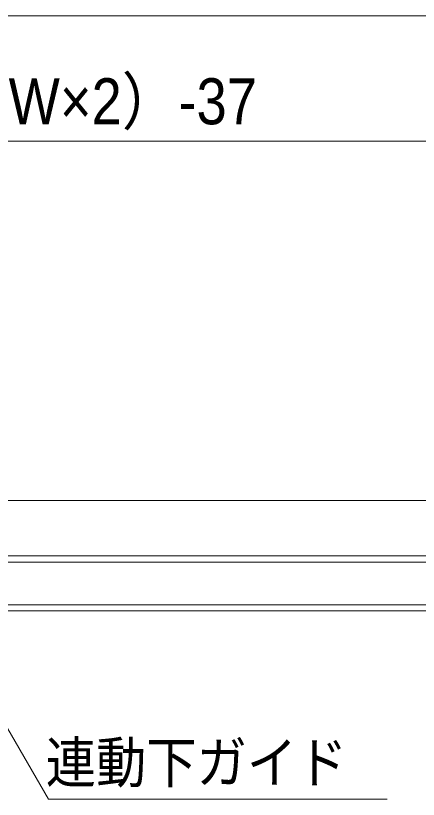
# Model space of a CAD drawing. Units: millimetres, scale not verified. Extents: x -6062 to 6062, y -3045 to 3045.
# Drawn here: x -2326 to -2005, y 1156 to 1780 of the extents above; entities that cross this region are included whole.
import ezdxf
from ezdxf.enums import TextEntityAlignment as Align

# ---------------------------------------------------------------- set-up
doc = ezdxf.new("R2010")
doc.units = ezdxf.units.MM
doc.header["$LTSCALE"] = 20
for name, color, linetype, lineweight in [('0-0_2寸法-1', 7, 'Continuous', 9), ('0-3_2寸法-3', 7, 'Continuous', 9), ('0-4_3一般', 7, 'Continuous', 9)]:
    doc.layers.add(name, color=color, linetype=linetype, lineweight=lineweight)
doc.styles.add('ＭＳ ゴシック', font='')
doc.styles.add('ＭＳ Ｐゴシック', font='')
doc.styles.get('ＭＳ ゴシック').set_extended_font_data('MS Gothic')
doc.styles.get('ＭＳ Ｐゴシック').set_extended_font_data('MS PGothic')

# ---------------------------------------------------------------- blocks, each defined once
blk = doc.blocks.new('グループ-2')
at = {"layer": '0-4_3一般'}
for p, q in [((-59990, 27876.9), (11350, 27876.9)), ((-59990, 26996.9), (11350, 26996.9)), ((-12322, 26896.9), (11042, 26896.9)), ((11042, 26216.9), (-12322, 26216.9)), ((-59990, 26116.9), (11350, 26116.9))]:
    blk.add_line(p, q, dxfattribs=at)
blk.add_lwpolyline([(-59990, 26116.9), (-59990, 26996.9), (11350, 26996.9), (11350, 26116.9)], dxfattribs=at)
blk = doc.blocks.new('グループ-3')
at = {"layer": '0-4_3一般'}
blk.add_blockref('グループ-2', (0, 0), dxfattribs=at)

msp = doc.modelspace()

# ---------------------------------------------------------------- linework, layer by layer
at = {"layer": '0-0_2寸法-1'}
for p, q in [((-4774.79, 1780), (-1225.21, 1780)), ((-3574.79, 1680), (-1237.21, 1680))]:
    msp.add_line(p, q, dxfattribs=at)
at = {"layer": '0-3_2寸法-3'}
msp.add_lwpolyline([(-2411.5, 1349.84), (-2299.49, 1155.84), (-2030.17, 1155.84)], dxfattribs=at)

# ---------------------------------------------------------------- block references
at = {"layer": '0-4_3一般', "xscale": 0.05, "yscale": 0.05}
msp.add_blockref('グループ-3', (-1787.5, 0), dxfattribs=at)

# ---------------------------------------------------------------- texts
at = {"layer": '0-0_2寸法-1', "style": 'ＭＳ Ｐゴシック', "width": 0.9}
msp.add_text('有効開口幅\u3000（DW×2）-37', height=36.69, dxfattribs=at).set_placement((-2677.68, 1682.45), align=Align.BOTTOM_LEFT)
at = {"layer": '0-3_2寸法-3', "style": 'ＭＳ ゴシック', "width": 0.9}
msp.add_text('連動下ガイド', height=32.55, dxfattribs=at).set_placement((-2301.59, 1159.19), align=Align.BOTTOM_LEFT)

doc.saveas('drawing.dxf')
